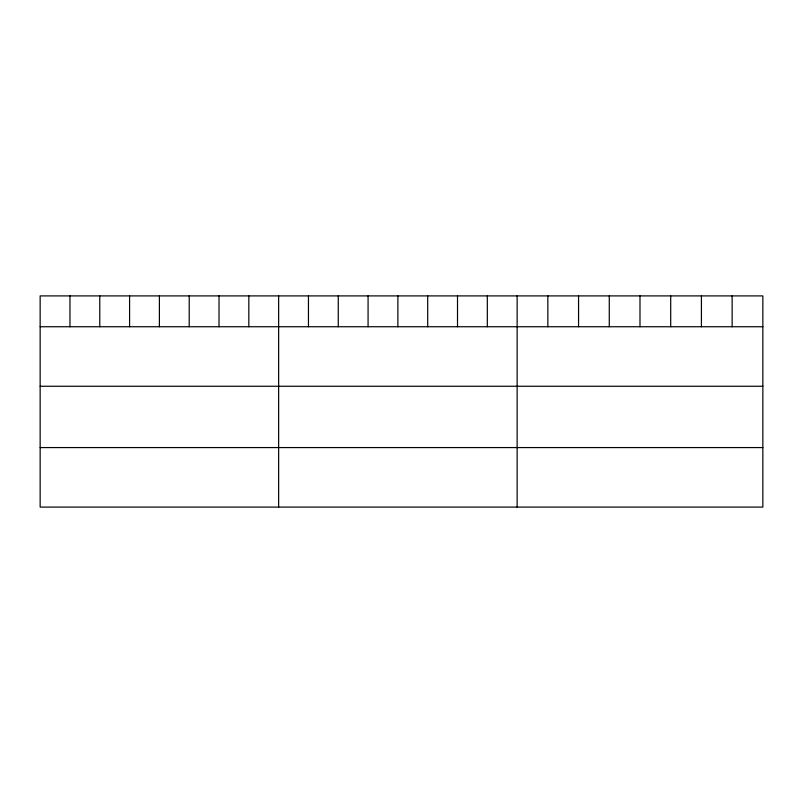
<?xml version="1.0" encoding="UTF-8"?>
<svg xmlns="http://www.w3.org/2000/svg" width="803" height="803" viewBox="0 0 803 803"><rect width="100%" height="100%" fill="white"/><g stroke="black" fill="none" stroke-linecap="round" stroke-linejoin="round"><path stroke-width="1.2" d="M762.85 326.741L762.85 507.094L40.15 507.094L40.15 295.905L762.85 295.905L762.85 326.741L40.15 326.741M40.15 386.253L762.85 386.253M40.15 447.572L762.85 447.572M732.135 295.905L732.135 326.741M701.42 295.905L701.42 326.741M670.706 295.905L670.706 326.741M639.991 295.905L639.991 326.741M609.276 295.905L609.276 326.741M578.561 295.905L578.561 326.741M547.847 295.905L547.847 326.741M517.132 295.905L517.132 507.094M487.321 295.905L487.321 326.741M457.509 295.905L457.509 326.741M427.698 295.905L427.698 326.741M397.886 295.905L397.886 326.741M368.075 295.905L368.075 326.741M338.264 295.905L338.264 326.741M308.452 295.905L308.452 326.741M278.641 295.905L278.641 507.094M248.83 295.905L248.83 326.741M219.018 295.905L219.018 326.741M189.207 295.905L189.207 326.741M159.395 295.905L159.395 326.741M129.584 295.905L129.584 326.741M99.773 295.905L99.773 326.741M69.961 295.905L69.961 326.741"/></g></svg>
